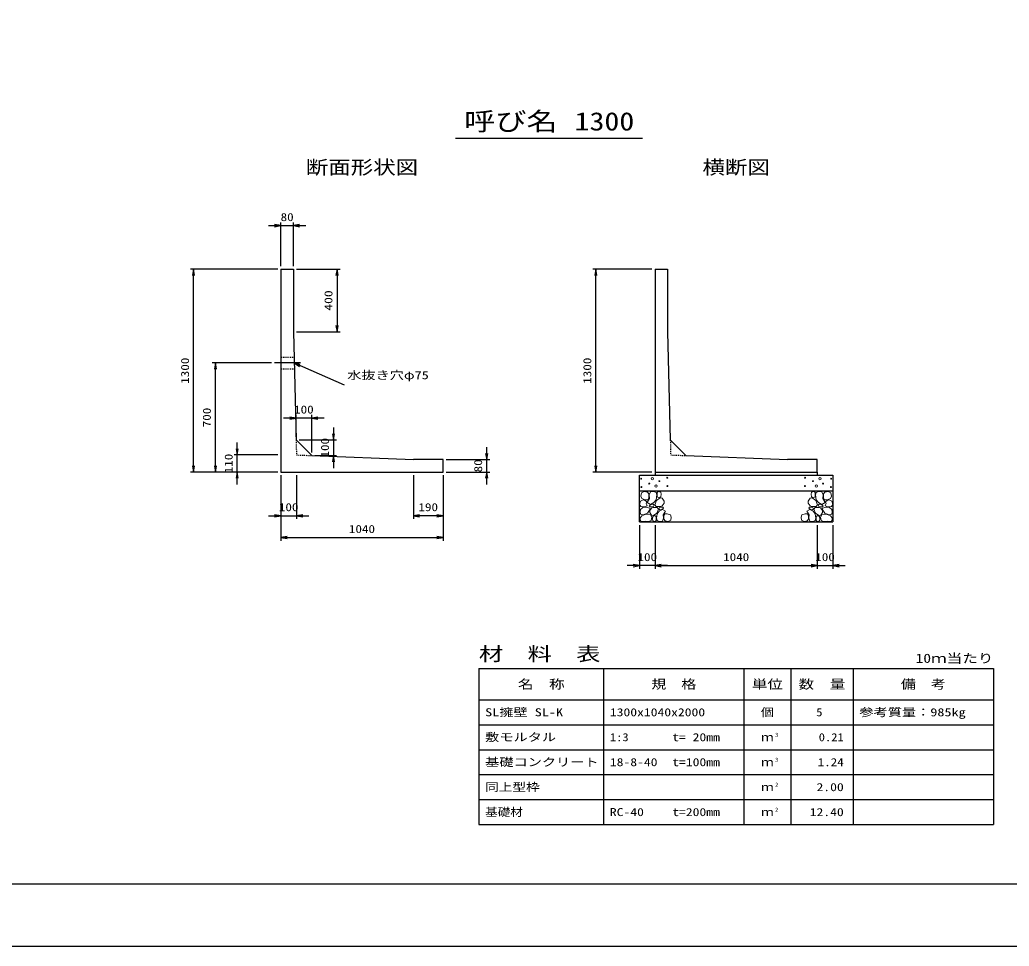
# Model space of a CAD drawing. Units: millimetres at full size. Extents: x 0 to 16820, y 0 to 12931.
# Drawn here: x 6706 to 13051, y 0 to 5940 of the extents above; entities that cross this region are included whole.
import ezdxf
from ezdxf.enums import TextEntityAlignment as Align

# ---------------------------------------------------------------- set-up
doc = ezdxf.new("R2010")
doc.units = ezdxf.units.MM
doc.linetypes.add('CHAIN', pattern=[18.5, 12, -1.5, 3.5, -1.5])
doc.linetypes.add('DASHED_SPACED', pattern=[12, 6, -6])
for name, color, linetype, lineweight in [('D-BMK', 2, 'CHAIN', 25), ('D-DCR-HCHn', 4, 'Continuous', 9), ('D-MTR-FRAM', 7, 'Continuous', 25), ('D-MTR-LINE', 7, 'Continuous', 25), ('D-STR-DIM', 7, 'Continuous', 25), ('D-STR-STRn', 1, 'Continuous', 25), ('D-STR-TXT', 7, 'Continuous', 25), ('D-TTL', 2, 'Continuous', 25), ('D-TTL-TXT', 7, 'Continuous', 25)]:
    doc.layers.add(name, color=color, linetype=linetype, lineweight=lineweight)
doc.layers.add('D-MTR', color=7, linetype='Continuous')
doc.layers.add('D-MTR-TXT', color=7, linetype='Continuous')
doc.styles.add('ＭＳ ゴシック', font='')
doc.styles.get('ＭＳ ゴシック').set_extended_font_data('MS Gothic')

# ---------------------------------------------------------------- blocks, each defined once
blk = doc.blocks.new('open_arrow')
at = {"color": 0, "linetype": 'Continuous', "lineweight": -2}
blk.add_lwpolyline([(7.5, 1.25), (0, 0), (7.5, -1.25)], dxfattribs=at)

msp = doc.modelspace()

# ---------------------------------------------------------------- linework, layer by layer
at = {"layer": 'D-BMK'}
msp.add_line((8505.063, 3740), (8340, 3740), dxfattribs=at)
at = {"layer": 'D-DCR-HCHn'}
for points in [[(10687.281, 2853.808), (10680.346, 2833.005), (10689.592, 2819.136), (10712.707, 2816.824), (10728.488, 2823.599), (10721.952, 2839.939), (10726.575, 2849.185), (10717.33, 2858.431), (10703.461, 2863.053)], [(10731.198, 2911.594), (10710.395, 2916.217), (10691.904, 2906.971), (10689.592, 2886.168), (10694.215, 2869.988), (10717.33, 2863.053), (10733.51, 2863.053), (10740.444, 2874.611), (10740.444, 2900.037)], [(10749.69, 2913.906), (10742.756, 2893.102), (10745.067, 2869.988), (10728.887, 2844.562), (10749.69, 2833.005), (10772.805, 2844.562), (10786.673, 2863.053), (10791.296, 2893.102), (10786.673, 2909.283), (10772.805, 2916.217)], [(10788.985, 2858.431), (10777.427, 2830.693), (10786.673, 2819.136), (10814.411, 2819.136), (10825.968, 2823.759), (10837.525, 2839.939), (10837.525, 2853.808), (10825.968, 2872.299), (10812.099, 2874.611)], [(10793.608, 2909.283), (10793.608, 2881.545), (10805.165, 2874.611), (10816.722, 2881.545), (10819.034, 2897.725), (10816.722, 2911.594), (10800.542, 2916.217)], [(11811.015, 2858.431), (11822.573, 2830.693), (11813.327, 2819.136), (11785.589, 2819.136), (11774.032, 2823.759), (11762.475, 2839.939), (11762.475, 2853.808), (11774.032, 2872.299), (11787.901, 2874.611)], [(11806.392, 2909.283), (11806.392, 2881.545), (11794.835, 2874.611), (11783.278, 2881.545), (11780.966, 2897.725), (11783.278, 2911.594), (11799.458, 2916.217)], [(11850.31, 2913.906), (11857.244, 2893.102), (11854.933, 2869.988), (11871.113, 2844.562), (11850.31, 2833.005), (11827.195, 2844.562), (11813.327, 2863.053), (11808.704, 2893.102), (11813.327, 2909.283), (11827.195, 2916.217)], [(11868.802, 2911.594), (11889.605, 2916.217), (11908.096, 2906.971), (11910.408, 2886.168), (11905.785, 2869.988), (11882.67, 2863.053), (11866.49, 2863.053), (11859.556, 2874.611), (11859.556, 2900.037)], [(11912.719, 2853.808), (11919.654, 2833.005), (11910.408, 2819.136), (11887.293, 2816.824), (11871.512, 2823.599), (11878.048, 2839.939), (11873.425, 2849.185), (11882.67, 2858.431), (11896.539, 2863.053)], [(10731.155, 2777.009), (10748.277, 2802.692), (10746.137, 2809.112), (10722.594, 2815.533), (10701.192, 2813.393), (10686.21, 2800.551), (10684.07, 2785.57), (10686.21, 2770.588), (10703.332, 2766.308)], [(10754.313, 2833.005), (10742.756, 2823.759), (10747.379, 2816.824), (10763.559, 2816.824), (10770.493, 2819.136), (10775.116, 2828.382), (10768.182, 2835.316)], [(10791.082, 2777.009), (10801.783, 2802.692), (10793.222, 2813.393), (10767.539, 2813.393), (10756.838, 2809.112), (10746.137, 2794.131), (10746.137, 2781.289), (10756.838, 2764.167), (10769.679, 2762.027)], [(10827.466, 2725.643), (10833.886, 2744.905), (10831.746, 2766.308), (10846.728, 2789.85), (10827.466, 2800.551), (10806.063, 2789.85), (10793.222, 2772.728), (10788.941, 2744.905), (10793.222, 2729.924), (10806.063, 2723.503)], [(10823.185, 2800.551), (10833.886, 2809.112), (10829.606, 2815.533), (10814.624, 2815.533), (10808.204, 2813.393), (10803.923, 2804.832), (10810.344, 2798.411)], [(11772.534, 2725.643), (11766.114, 2744.905), (11768.254, 2766.308), (11753.272, 2789.85), (11772.534, 2800.551), (11793.937, 2789.85), (11806.778, 2772.728), (11811.059, 2744.905), (11806.778, 2729.924), (11793.937, 2723.503)], [(11776.815, 2800.551), (11766.114, 2809.112), (11770.394, 2815.533), (11785.376, 2815.533), (11791.796, 2813.393), (11796.077, 2804.832), (11789.656, 2798.411)], [(11808.918, 2777.009), (11798.217, 2802.692), (11806.778, 2813.393), (11832.461, 2813.393), (11843.162, 2809.112), (11853.863, 2794.131), (11853.863, 2781.289), (11843.162, 2764.167), (11830.321, 2762.027)], [(11845.687, 2833.005), (11857.244, 2823.759), (11852.621, 2816.824), (11836.441, 2816.824), (11829.507, 2819.136), (11824.884, 2828.382), (11831.818, 2835.316)], [(11868.845, 2777.009), (11851.723, 2802.692), (11853.863, 2809.112), (11877.406, 2815.533), (11898.808, 2813.393), (11913.79, 2800.551), (11915.93, 2785.57), (11913.79, 2770.588), (11896.668, 2766.308)], [(10739.716, 2723.503), (10754.698, 2729.924), (10758.978, 2751.326), (10750.417, 2766.308), (10735.435, 2770.588), (10716.173, 2768.448), (10694.771, 2759.887), (10684.07, 2747.045), (10684.07, 2732.064), (10690.49, 2723.503), (10716.173, 2725.643)], [(10786.801, 2729.924), (10786.801, 2755.606), (10776.1, 2762.027), (10765.399, 2755.606), (10763.259, 2740.625), (10765.399, 2727.783), (10780.381, 2723.503)], [(10844.588, 2727.783), (10863.85, 2723.503), (10880.972, 2732.064), (10883.112, 2751.326), (10878.831, 2766.308), (10857.429, 2772.728), (10842.447, 2772.728), (10836.027, 2762.027), (10836.027, 2738.484)], [(11755.412, 2727.783), (11736.15, 2723.503), (11719.028, 2732.064), (11716.888, 2751.326), (11721.169, 2766.308), (11742.571, 2772.728), (11757.553, 2772.728), (11763.973, 2762.027), (11763.973, 2738.484)], [(11813.199, 2729.924), (11813.199, 2755.606), (11823.9, 2762.027), (11834.601, 2755.606), (11836.741, 2740.625), (11834.601, 2727.783), (11819.619, 2723.503)], [(11860.284, 2723.503), (11845.302, 2729.924), (11841.022, 2751.326), (11849.583, 2766.308), (11864.565, 2770.588), (11883.827, 2768.448), (11905.229, 2759.887), (11915.93, 2747.045), (11915.93, 2732.064), (11909.51, 2723.503), (11883.827, 2725.643)]]:
    msp.add_lwpolyline(points, close=True, dxfattribs=at)
for centre, radius in [((10690.727, 2997.43), 3), ((10763.336, 2997.43), 7.5), ((10807.708, 2981.639), 3), ((10858.131, 3003.481), 3), ((11741.869, 3003.481), 3), ((11792.292, 2981.639), 3), ((11836.664, 2997.43), 7.5), ((11909.273, 2997.43), 3), ((10691.869, 2943.919), 3), ((10742.292, 2965.761), 3), ((10786.664, 2949.97), 7.5), ((10859.273, 2949.97), 3), ((11740.727, 2949.97), 3), ((11813.336, 2949.97), 7.5), ((11857.708, 2965.761), 3), ((11908.131, 2943.919), 3)]:
    msp.add_circle(centre, radius, dxfattribs=at)
at = {"layer": 'D-MTR-FRAM'}
for p, q in [((9650, 1780), (12950, 1780)), ((9650, 1780), (9650, 780)), ((12950, 1780), (12950, 780)), ((9650, 780), (12950, 780))]:
    msp.add_line(p, q, dxfattribs=at)
at = {"layer": 'D-MTR-LINE'}
for p, q in [((10450, 1780), (10450, 780)), ((11350, 1780), (11350, 780)), ((11650, 1780), (11650, 780)), ((12050, 1780), (12050, 780)), ((9650, 1580), (12950, 1580)), ((9650, 1420), (12950, 1420)), ((9650, 1260), (12950, 1260)), ((9650, 1100), (12950, 1100)), ((9650, 940), (12950, 940))]:
    msp.add_line(p, q, dxfattribs=at)
at = {"layer": 'D-STR-DIM'}
for p, q in [((8380, 4360), (8380, 4640)), ((8460, 4360), (8460, 4640)), ((8300, 4620), (8540, 4620)), ((8360, 4340), (7800, 4340)), ((7820, 3040), (7820, 4340)), ((8480, 4340), (8760, 4340)), ((8740, 4340), (8740, 3940)), ((10760, 4340), (10380, 4340)), ((10400, 3040), (10400, 4340)), ((8480, 3940), (8760, 3940)), ((8320, 3740), (7940, 3740)), ((7960, 3040), (7960, 3740)), ((8657.567, 3386.097), (8397.567, 3386.097)), ((8477.567, 3266.097), (8477.567, 3406.097)), ((8577.567, 3166.097), (8577.567, 3406.097)), ((8717.567, 3326.097), (8717.567, 3066.097)), ((8497.567, 3246.097), (8737.567, 3246.097)), ((8100, 2960), (8100, 3230)), ((9700, 2960), (9700, 3200)), ((8360, 3150), (8080, 3150)), ((8597.567, 3146.097), (8737.567, 3146.097)), ((9440, 3120), (9720, 3120)), ((8360, 3040), (7800, 3040)), ((8360, 3040), (7940, 3040)), ((8360, 3040), (8080, 3040)), ((8380, 3020), (8380, 2740)), ((8380, 3020), (8380, 2600)), ((8480, 3020), (8480, 2740)), ((9230, 3020), (9230, 2740)), ((9420, 3020), (9420, 2600)), ((9420, 3020), (9420, 2740)), ((9440, 3040), (9720, 3040)), ((10760, 3040), (10380, 3040)), ((8300, 2760), (8560, 2760)), ((9420, 2760), (9230, 2760)), ((10680, 2700), (10680, 2420)), ((10780, 2700), (10780, 2420)), ((10780, 2700), (10780, 2420)), ((11820, 2700), (11820, 2420)), ((11820, 2700), (11820, 2420)), ((11920, 2700), (11920, 2420)), ((8380, 2620), (9420, 2620)), ((10860, 2440), (10600, 2440)), ((10780, 2440), (11820, 2440)), ((11740, 2440), (12000, 2440))]:
    msp.add_line(p, q, dxfattribs=at)
at = {"layer": 'D-STR-STRn'}
for p, q in [((8380, 4340), (8460, 4340)), ((8380, 4340), (8380, 3040)), ((8460, 4340), (8460, 3940)), ((10780, 4340), (10860, 4340)), ((10780, 4340), (10780, 3040)), ((10860, 4340), (10860, 3940)), ((8460, 3940), (8477.567, 3246.097)), ((10860, 3940), (10877.567, 3246.097)), ((8577.567, 3146.097), (8477.567, 3246.097)), ((10977.567, 3146.097), (10877.567, 3246.097)), ((8577.567, 3146.097), (9230, 3120)), ((9420, 3120), (9230, 3120)), ((9420, 3040), (9420, 3120)), ((10977.567, 3146.097), (11630, 3120)), ((11820, 3120), (11630, 3120)), ((11820, 3040), (11820, 3120)), ((8380, 3040), (9420, 3040)), ((10680, 2720), (10680, 3020)), ((10680, 3020), (11920, 3020)), ((10780, 3040), (11820, 3040)), ((10780, 3040), (10780, 3020)), ((11820, 3040), (11820, 3020)), ((11920, 3020), (11920, 2720)), ((10680, 2920), (11920, 2920)), ((10680, 2720), (11920, 2720))]:
    msp.add_line(p, q, dxfattribs=at)
at = {"layer": 'D-STR-STRn', "linetype": 'DASHED_SPACED'}
for p, q in [((8380, 3777.5), (8464.114, 3777.5)), ((8380, 3702.5), (8466.013, 3702.5))]:
    msp.add_line(p, q, dxfattribs=at)
at = {"layer": 'D-STR-STRn', "color": 2, "linetype": 'DASHED_SPACED'}
for p, q in [((8477.567, 3246.097), (8480, 3150)), ((10877.567, 3246.097), (10880, 3150)), ((8480, 3150), (8577.567, 3146.097)), ((10880, 3150), (10977.567, 3146.097))]:
    msp.add_line(p, q, dxfattribs=at)
at = {"layer": 'D-STR-TXT'}
msp.add_line((8465.063, 3740), (8785.063, 3600), dxfattribs=at)
at = {"layer": 'D-TTL'}
for points in [[(0, 0), (16820, 0), (16820, 11880), (0, 11880)], [(400, 400), (16420, 400), (16420, 11480), (400, 11480)]]:
    msp.add_lwpolyline(points, close=True, dxfattribs=at)
at = {"layer": 'D-TTL-TXT'}
msp.add_line((9500, 5180), (10700, 5180), dxfattribs=at)

# ---------------------------------------------------------------- block references
at = {"layer": 'D-STR-DIM', "xscale": 5.33, "yscale": 5.33}
for p, rotation in [((8380, 4620), 180), ((7820, 4340), 270), ((8740, 4340), 270), ((10400, 4340), 270), ((8740, 3940), 90), ((7960, 3740), 270), ((8477.567, 3386.097), 180), ((8717.567, 3246.097), 90), ((8100, 3150), 90), ((8717.567, 3146.097), 270), ((9700, 3120), 90), ((7820, 3040), 90), ((7960, 3040), 90), ((10400, 3040), 90), ((8100, 3040), 270), ((9700, 3040), 270), ((8380, 2760), 180), ((9420, 2760), 180), ((9420, 2620), 180), ((10680, 2440), 180), ((11820, 2440), 180), ((11820, 2440), 180)]:
    msp.add_blockref('open_arrow', p, dxfattribs=dict(at, rotation=rotation))
for p in [(8460, 4620), (8577.567, 3386.097), (8480, 2760), (9230, 2760), (8380, 2620), (10780, 2440), (10780, 2440), (11920, 2440)]:
    msp.add_blockref('open_arrow', p, dxfattribs=at)
at = {"layer": 'D-STR-TXT', "xscale": 5.33, "yscale": 5.33, "rotation": 336.4}
msp.add_blockref('open_arrow', (8465.063, 3740), dxfattribs=at)

# ---------------------------------------------------------------- texts
at = {"layer": 'D-MTR', "style": 'ＭＳ ゴシック', "width": 1.3}
msp.add_text('材\u3000料\u3000表', height=87.98, dxfattribs=at).set_placement((9650, 1804), align=Align.BOTTOM_LEFT)
at = {"layer": 'D-MTR', "style": 'ＭＳ ゴシック', "width": 1.25}
msp.add_text('10ｍ当たり', height=58.65, dxfattribs=at).set_placement((12950, 1799.333), align=Align.BOTTOM_RIGHT)
at = {"layer": 'D-MTR-TXT', "style": 'ＭＳ ゴシック'}
for s, height, width, p in [('名\u3000称', 58.65, 1.25, (10050, 1680)), ('規\u3000格', 58.65, 1.2, (10900, 1680)), ('単位', 58.65, 1.25, (11500, 1680)), ('数\u3000量', 58.65, 1.25, (11850, 1680)), ('備\u3000考', 58.65, 1.2, (12500, 1680)), ('個', 51.32, 1.2, (11500, 1500)), ('ｍ', 51.32, 1.15, (11500, 1340)), ('ｍ', 51.32, 1.15, (11500, 1180)), ('ｍ', 51.32, 1.15, (11500, 1020)), ('ｍ', 51.32, 1.15, (11500, 860))]:
    msp.add_text(s, height=height, dxfattribs=dict(at, width=width)).set_placement(p, align=Align.MIDDLE_CENTER)
for s, width, p in [('SL擁壁 SL-K', 1.3, (9690, 1500)), ('1300x1040x2000', 1.25, (10490, 1500)), ('参考質量：985kg', 1.3, (12090, 1500)), ('敷モルタル', 1.3, (9690, 1340)), ('1:3', 1.15, (10490, 1340)), ('t= 20mm', 1.25, (10890, 1340)), ('基礎コンクリート', 1.3, (9690, 1180)), ('18-8-40', 1.25, (10490, 1180)), ('t=100mm', 1.25, (10890, 1180)), ('同上型枠', 1.25, (9690, 1020)), ('基礎材', 1.15, (9690, 860)), ('RC-40', 1.25, (10490, 860)), ('t=200mm', 1.25, (10890, 860))]:
    msp.add_text(s, height=51.32, dxfattribs=dict(at, width=width)).set_placement(p, align=Align.MIDDLE_LEFT)
for s, width, p in [('5', 1.15, (11853.553, 1500)), ('0.21', 1.15, (11990, 1340)), ('1.24', 1.2, (11990, 1180)), ('2.00', 1.25, (11990, 1020)), ('12.40', 1.25, (11990, 860))]:
    msp.add_text(s, height=51.32, dxfattribs=dict(at, width=width)).set_placement(p, align=Align.MIDDLE_RIGHT)
at = {"layer": 'D-MTR-TXT', "style": 'ＭＳ ゴシック', "width": 1.15}
for s, p in [('3', (11550, 1335.333)), ('3', (11550, 1175.333)), ('2', (11550, 1015.333)), ('2', (11550, 855.333))]:
    msp.add_text(s, height=25.66, dxfattribs=at).set_placement(p, align=Align.BOTTOM_LEFT)
at = {"layer": 'D-STR-DIM', "style": 'ＭＳ ゴシック', "width": 1.2}
for s, p in [('80', (8420, 4675)), ('100', (8527.567, 3441.097)), ('100', (8430, 2815)), ('190', (9325, 2815)), ('1040', (8900, 2675)), ('100', (10730, 2495)), ('1040', (11300, 2495)), ('100', (11870, 2495))]:
    msp.add_text(s, height=51.32, dxfattribs=at).set_placement(p, align=Align.MIDDLE_CENTER)
at = {"layer": 'D-STR-DIM', "style": 'ＭＳ ゴシック'}
for s, width, p in [('400', 1.25, (8685, 4140)), ('1300', 1.2, (7765, 3690)), ('1300', 1.2, (10345, 3690)), ('700', 1.2, (7905, 3390)), ('100', 1.2, (8662.567, 3196.097)), ('110', 1.2, (8045, 3095)), ('80', 1.2, (9645, 3080))]:
    msp.add_text(s, height=51.32, rotation=90, dxfattribs=dict(at, width=width)).set_placement(p, align=Align.MIDDLE_CENTER)
at = {"layer": 'D-STR-TXT', "style": 'ＭＳ ゴシック', "width": 1.3}
msp.add_text('水抜き穴φ75', height=51.32, dxfattribs=at).set_placement((8805.063, 3620), align=Align.BOTTOM_LEFT)
at = {"layer": 'D-TTL-TXT', "style": 'ＭＳ ゴシック'}
for s, height, width, p in [('呼び名', 117.3, 1.25, (9855, 5195)), ('1300', 117.3, 1.2, (10455, 5195)), ('断面形状図', 87.98, 1.2, (8900, 4924)), ('横断図', 87.98, 1.2, (11300, 4924))]:
    msp.add_text(s, height=height, dxfattribs=dict(at, width=width)).set_placement(p, align=Align.BOTTOM_CENTER)

doc.saveas('drawing.dxf')
